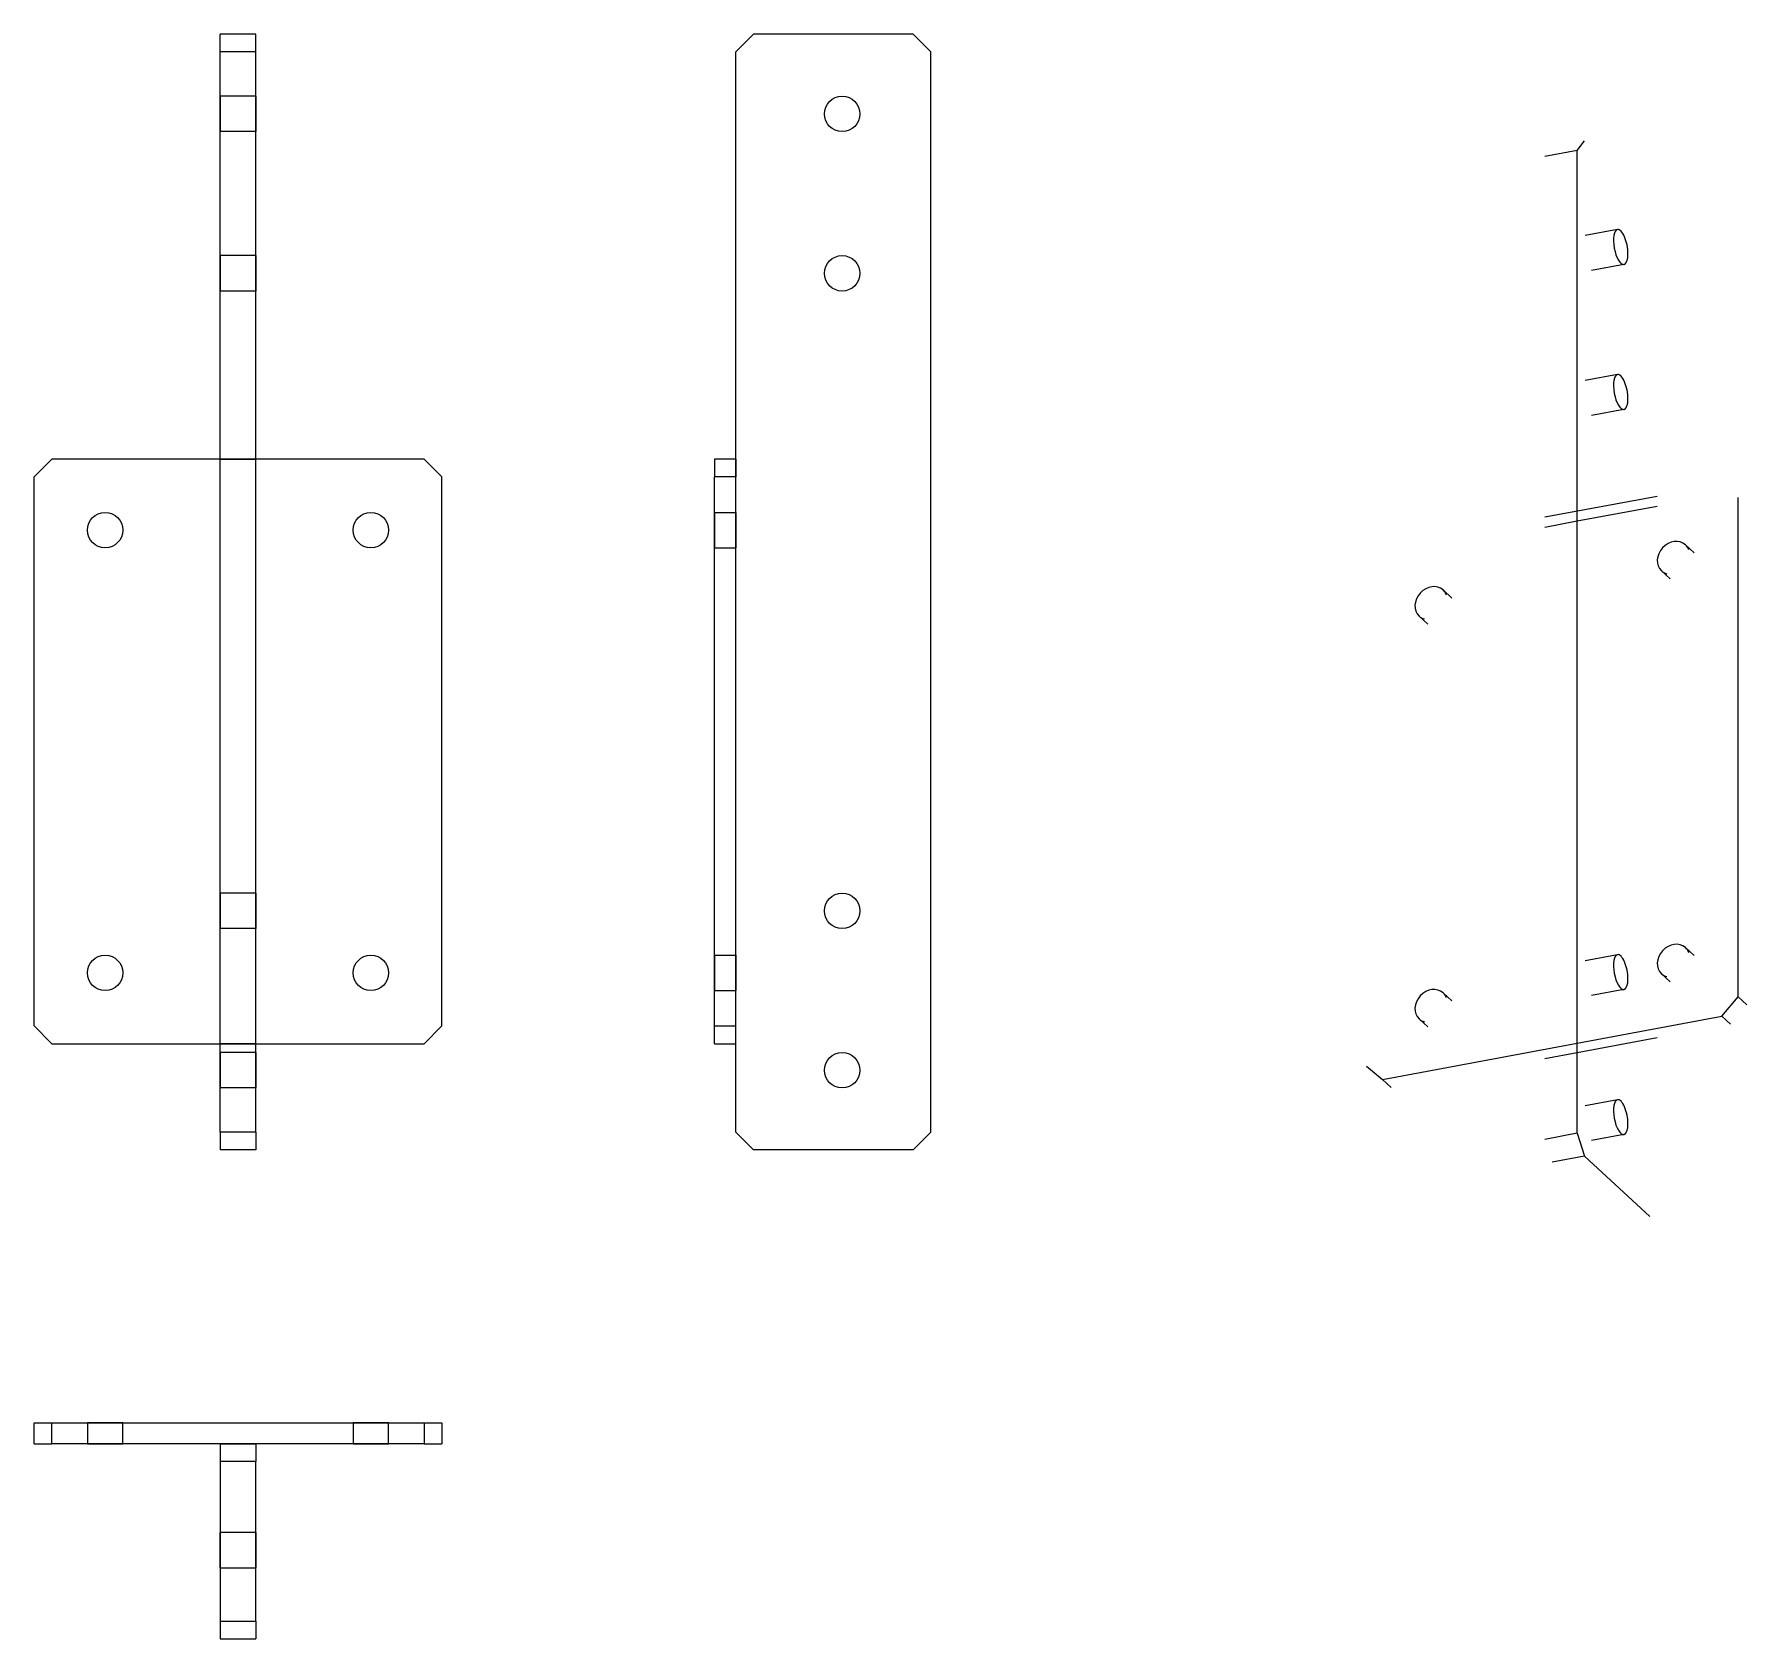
# Model space of a CAD drawing. Extents: x 0 to 242, y 0 to 227.
import ezdxf

# ---------------------------------------------------------------- set-up
doc = ezdxf.new("R2010")
doc.units = 0
doc.layers.get('0').update_dxf_attribs({"linetype": 'CONTINUOUS'})

msp = doc.modelspace()

# ---------------------------------------------------------------- linework, layer by layer
at = {"color": 253}
for p, q in [((26.326, 224.076), (26.326, 226.576)), ((31.3256, 226.576), (26.326, 226.576)), ((31.3256, 224.076), (31.3256, 226.576)), ((99.0755, 224.076), (101.577, 226.576)), ((124.076, 226.576), (101.577, 226.576)), ((126.576, 224.076), (124.076, 226.576)), ((26.326, 166.576), (26.326, 224.076)), ((31.3256, 224.076), (26.326, 224.076)), ((31.3256, 166.576), (31.3256, 224.076)), ((99.0755, 166.576), (99.0755, 224.076)), ((126.576, 71.5754), (126.576, 224.076)), ((26.326, 215.327), (26.326, 217.825)), ((26.326, 217.825), (26.326, 212.827)), ((31.3256, 217.825), (26.326, 217.825)), ((31.3256, 215.327), (31.3256, 217.825)), ((31.3256, 217.825), (31.3256, 212.827)), ((26.326, 212.827), (26.326, 215.327)), ((31.3256, 212.827), (31.3256, 215.327)), ((31.3256, 212.827), (26.326, 212.827)), ((217.777, 210.184), (218.803, 211.514)), ((217.777, 210.184), (213.217, 209.332)), ((217.777, 157.867), (217.777, 210.184)), ((223.474, 199.005), (218.914, 198.155)), ((26.326, 192.825), (26.326, 195.326)), ((26.326, 195.326), (26.326, 190.325)), ((31.3256, 195.326), (26.326, 195.326)), ((31.3256, 192.825), (31.3256, 195.326)), ((31.3256, 195.326), (31.3256, 190.325)), ((224.391, 194.09), (219.832, 193.238)), ((26.326, 190.325), (26.326, 192.825)), ((31.3256, 190.325), (31.3256, 192.825)), ((31.3256, 190.325), (26.326, 190.325)), ((223.474, 178.533), (218.914, 177.683)), ((224.391, 173.619), (219.832, 172.767)), ((0.07579, 164.075), (2.57555, 166.576)), ((55.076, 166.576), (2.57555, 166.576)), ((26.326, 84.0768), (26.326, 166.576)), ((26.326, 166.576), (31.3256, 166.576)), ((31.3256, 84.0768), (31.3256, 166.576)), ((55.076, 166.576), (57.5758, 164.075)), ((96.0755, 166.576), (96.0755, 164.075)), ((99.0755, 166.576), (96.0755, 166.576)), ((99.0755, 84.0768), (99.0755, 166.576)), ((99.0755, 166.576), (99.0755, 164.075)), ((99.0755, 84.0768), (99.0755, 166.576)), ((0.07579, 86.5766), (0.07579, 164.075)), ((57.5758, 86.5766), (57.5758, 164.075)), ((96.0755, 86.5766), (96.0755, 164.075)), ((99.0755, 164.075), (96.0755, 164.075)), ((99.0755, 86.5766), (99.0755, 164.075)), ((229.062, 161.337), (213.217, 158.381)), ((217.777, 157.867), (229.062, 159.972)), ((240.484, 90.6791), (240.484, 161.195)), ((96.0755, 156.575), (96.0755, 159.075)), ((96.0755, 159.075), (96.0755, 154.076)), ((96.0755, 156.575), (96.0755, 159.075)), ((96.0755, 159.075), (96.0755, 154.076)), ((96.0755, 159.075), (99.0755, 159.075)), ((96.0755, 159.075), (99.0755, 159.075)), ((99.0755, 156.575), (99.0755, 159.075)), ((99.0755, 159.075), (99.0755, 154.076)), ((99.0755, 156.575), (99.0755, 159.075)), ((99.0755, 159.075), (99.0755, 154.076)), ((213.217, 157.015), (217.777, 157.867)), ((217.777, 82.7994), (217.777, 157.867)), ((96.0755, 154.076), (96.0755, 156.575)), ((96.0755, 154.076), (96.0755, 156.575)), ((99.0755, 154.076), (99.0755, 156.575)), ((99.0755, 154.076), (99.0755, 156.575)), ((96.0755, 154.076), (99.0755, 154.076)), ((96.0755, 154.076), (99.0755, 154.076)), ((233.059, 154.506), (234.29, 153.372)), ((229.671, 150.83), (230.901, 149.695)), ((198.862, 148.123), (200.094, 146.988)), ((195.473, 144.447), (196.704, 143.312)), ((26.326, 102.825), (26.326, 105.325)), ((26.326, 105.325), (26.326, 100.325)), ((31.3256, 105.325), (26.326, 105.325)), ((31.3256, 102.825), (31.3256, 105.325)), ((31.3256, 105.325), (31.3256, 100.325)), ((26.326, 100.325), (26.326, 102.825)), ((31.3256, 100.325), (31.3256, 102.825)), ((31.3256, 100.325), (26.326, 100.325)), ((233.059, 97.6383), (234.29, 96.5041)), ((96.0755, 94.076), (96.0755, 96.5757)), ((96.0755, 96.5757), (96.0755, 91.5748)), ((96.0755, 94.076), (96.0755, 96.5757)), ((96.0755, 96.5757), (96.0755, 91.5748)), ((96.0755, 96.5757), (99.0755, 96.5757)), ((96.0755, 96.5757), (99.0755, 96.5757)), ((99.0755, 94.076), (99.0755, 96.5757)), ((99.0755, 96.5757), (99.0755, 91.5748)), ((99.0755, 94.076), (99.0755, 96.5757)), ((99.0755, 96.5757), (99.0755, 91.5748)), ((223.474, 96.6445), (218.914, 95.7929)), ((96.0755, 91.5748), (96.0755, 94.076)), ((96.0755, 91.5748), (96.0755, 94.076)), ((99.0755, 91.5748), (99.0755, 94.076)), ((99.0755, 91.5748), (99.0755, 94.076)), ((229.671, 93.9617), (230.901, 92.8275)), ((96.0755, 91.5748), (99.0755, 91.5748)), ((96.0755, 91.5748), (99.0755, 91.5748)), ((198.862, 91.2537), (200.094, 90.1196)), ((224.391, 91.7279), (219.832, 90.8763)), ((238.204, 87.9782), (240.484, 90.6791)), ((240.484, 90.6791), (241.715, 89.5449)), ((190.328, 79.0402), (238.204, 87.9782)), ((195.473, 87.5785), (196.704, 86.4443)), ((238.204, 87.9782), (239.436, 86.844)), ((0.07579, 86.5766), (2.57555, 84.0768)), ((55.076, 84.0768), (57.5758, 86.5766)), ((96.0755, 84.0768), (96.0755, 86.5766)), ((96.0755, 86.5766), (99.0755, 86.5766)), ((99.0755, 84.0768), (99.0755, 86.5766)), ((229.062, 84.9066), (217.777, 82.7994)), ((2.57555, 84.0768), (55.076, 84.0768)), ((31.3256, 84.0768), (26.326, 84.0768)), ((26.326, 71.5754), (26.326, 84.0768)), ((26.326, 80.3271), (26.326, 82.8269)), ((26.326, 82.8269), (26.326, 77.826)), ((31.3256, 82.8269), (26.326, 82.8269)), ((31.3256, 71.5754), (31.3256, 84.0768)), ((31.3256, 80.3271), (31.3256, 82.8269)), ((31.3256, 82.8269), (31.3256, 77.826)), ((96.0755, 84.0768), (99.0755, 84.0768)), ((99.0755, 71.5754), (99.0755, 84.0768)), ((217.777, 82.7994), (213.217, 81.9492)), ((217.777, 71.4266), (217.777, 82.7994)), ((26.326, 77.826), (26.326, 80.3271)), ((31.3256, 77.826), (31.3256, 80.3271)), ((188.049, 80.8895), (190.328, 79.0402)), ((31.3256, 77.826), (26.326, 77.826)), ((191.56, 77.906), (190.328, 79.0402)), ((223.474, 76.1711), (218.914, 75.3195)), ((26.326, 71.5754), (26.326, 69.0757)), ((31.3256, 71.5754), (26.326, 71.5754)), ((31.3256, 71.5754), (31.3256, 69.0757)), ((99.0755, 71.5754), (101.577, 69.0757)), ((124.076, 69.0757), (126.576, 71.5754)), ((217.777, 71.4266), (213.217, 70.575)), ((217.777, 71.4266), (218.803, 68.2061)), ((224.391, 71.2569), (219.832, 70.4053)), ((31.3256, 69.0757), (26.326, 69.0757)), ((124.076, 69.0757), (101.577, 69.0757)), ((218.803, 68.2061), (214.244, 67.3544)), ((228.036, 59.6939), (218.803, 68.2061)), ((0.07579, 27.5759), (0.07579, 30.5759)), ((0.07579, 30.5759), (2.57555, 30.5759)), ((2.57555, 27.5759), (2.57555, 30.5759)), ((2.57555, 30.5759), (55.076, 30.5759)), ((12.576, 30.5759), (7.57647, 30.5759)), ((7.57647, 30.5759), (12.576, 30.5759)), ((12.576, 30.5759), (7.57647, 30.5759)), ((7.57647, 30.5759), (12.576, 30.5759)), ((7.57647, 30.5759), (7.57647, 27.5759)), ((7.57647, 30.5759), (7.57647, 27.5759)), ((12.576, 27.5759), (12.576, 30.5759)), ((12.576, 27.5759), (12.576, 30.5759)), ((50.0765, 30.5759), (45.0755, 30.5759)), ((45.0755, 30.5759), (50.0765, 30.5759)), ((50.0765, 30.5759), (45.0755, 30.5759)), ((45.0755, 30.5759), (50.0765, 30.5759)), ((45.0755, 30.5759), (45.0755, 27.5759)), ((45.0755, 30.5759), (45.0755, 27.5759)), ((50.0765, 27.5759), (50.0765, 30.5759)), ((50.0765, 27.5759), (50.0765, 30.5759)), ((55.076, 30.5759), (57.5758, 30.5759)), ((55.076, 30.5759), (55.076, 27.5759)), ((57.5758, 30.5759), (57.5758, 27.5759)), ((0.07579, 27.5759), (2.57555, 27.5759)), ((26.326, 27.5759), (2.57555, 27.5759)), ((12.576, 27.5759), (7.57647, 27.5759)), ((7.57647, 27.5759), (12.576, 27.5759)), ((12.576, 27.5759), (7.57647, 27.5759)), ((7.57647, 27.5759), (12.576, 27.5759)), ((31.3256, 27.5759), (26.326, 27.5759)), ((26.326, 27.5759), (26.326, 25.0762)), ((26.326, 27.5759), (31.3256, 27.5759)), ((31.3256, 27.5759), (26.326, 27.5759)), ((55.076, 27.5759), (31.3256, 27.5759)), ((31.3256, 27.5759), (31.3256, 25.0762)), ((50.0765, 27.5759), (45.0755, 27.5759)), ((45.0755, 27.5759), (50.0765, 27.5759)), ((50.0765, 27.5759), (45.0755, 27.5759)), ((45.0755, 27.5759), (50.0765, 27.5759)), ((55.076, 27.5759), (57.5758, 27.5759)), ((26.326, 25.0762), (26.326, 2.57555)), ((31.3256, 25.0762), (26.326, 25.0762)), ((31.3256, 2.57555), (31.3256, 25.0762)), ((26.326, 10.0748), (26.326, 15.0771)), ((26.326, 15.0771), (26.326, 10.0748)), ((26.326, 10.0748), (26.326, 15.0771)), ((26.326, 15.0771), (26.326, 10.0748)), ((26.326, 10.0748), (26.326, 15.0771)), ((26.326, 15.0771), (26.326, 10.0748)), ((26.326, 10.0748), (26.326, 15.0771)), ((26.326, 15.0771), (26.326, 10.0748)), ((31.3256, 15.0771), (26.326, 15.0771)), ((31.3256, 15.0771), (26.326, 15.0771)), ((31.3256, 15.0771), (26.326, 15.0771)), ((31.3256, 15.0771), (26.326, 15.0771)), ((31.3256, 10.0748), (31.3256, 15.0771)), ((31.3256, 15.0771), (31.3256, 10.0748)), ((31.3256, 10.0748), (31.3256, 15.0771)), ((31.3256, 15.0771), (31.3256, 10.0748)), ((31.3256, 10.0748), (31.3256, 15.0771)), ((31.3256, 15.0771), (31.3256, 10.0748)), ((31.3256, 10.0748), (31.3256, 15.0771)), ((31.3256, 15.0771), (31.3256, 10.0748)), ((26.326, 10.0748), (31.3256, 10.0748)), ((26.326, 10.0748), (31.3256, 10.0748)), ((26.326, 10.0748), (31.3256, 10.0748)), ((26.326, 10.0748), (31.3256, 10.0748)), ((26.326, 2.57555), (26.326, 0.07579)), ((26.326, 2.57555), (31.3256, 2.57555)), ((31.3256, 2.57555), (31.3256, 0.07579)), ((26.326, 0.07579), (31.3256, 0.07579))]:
    msp.add_line(p, q, dxfattribs=at)
for points in [[(111.576, 215.327), (111.576, 216.708), (112.696, 217.825), (114.075, 217.825)], [(114.075, 217.825), (115.456, 217.825), (116.576, 216.708), (116.576, 215.327)], [(114.075, 212.827), (112.696, 212.827), (111.576, 213.945), (111.576, 215.327)], [(116.576, 215.327), (116.576, 213.945), (115.456, 212.827), (114.075, 212.827)], [(223.474, 199.005), (222.966, 198.91), (222.761, 197.733), (223.015, 196.377)], [(224.471, 197.984), (224.169, 198.677), (223.792, 199.064), (223.474, 199.005)], [(223.015, 196.377), (223.268, 195.019), (223.884, 193.996), (224.391, 194.09)], [(224.958, 195.602), (224.958, 196.391), (224.774, 197.291), (224.471, 197.984)], [(111.576, 192.825), (111.576, 194.206), (112.696, 195.326), (114.075, 195.326)], [(114.075, 195.326), (115.456, 195.326), (116.576, 194.206), (116.576, 192.825)], [(224.391, 194.09), (224.739, 194.156), (224.958, 194.739), (224.958, 195.602)], [(114.075, 190.325), (112.696, 190.325), (111.576, 191.445), (111.576, 192.825)], [(116.576, 192.825), (116.576, 191.445), (115.456, 190.325), (114.075, 190.325)], [(223.474, 178.533), (222.966, 178.438), (222.761, 177.26), (223.015, 175.904)], [(224.471, 177.512), (224.169, 178.206), (223.792, 178.592), (223.474, 178.533)], [(224.958, 175.129), (224.958, 175.919), (224.774, 176.819), (224.471, 177.512)], [(223.015, 175.904), (223.268, 174.548), (223.884, 173.523), (224.391, 173.619)], [(224.391, 173.619), (224.739, 173.684), (224.958, 174.268), (224.958, 175.129)], [(7.57647, 156.575), (7.57647, 157.956), (8.69541, 159.075), (10.0762, 159.075)], [(10.0762, 159.075), (11.457, 159.075), (12.576, 157.956), (12.576, 156.575)], [(45.0755, 156.575), (45.0755, 157.956), (46.1959, 159.075), (47.5753, 159.075)], [(47.5753, 159.075), (48.956, 159.075), (50.0765, 157.956), (50.0765, 156.575)], [(10.0762, 154.076), (8.69541, 154.076), (7.57647, 155.195), (7.57647, 156.575)], [(12.576, 156.575), (12.576, 155.195), (11.457, 154.076), (10.0762, 154.076)], [(47.5753, 154.076), (46.1959, 154.076), (45.0755, 155.195), (45.0755, 156.575)], [(50.0765, 156.575), (50.0765, 155.195), (48.956, 154.076), (47.5753, 154.076)], [(233.059, 154.506), (232.217, 155.283), (230.776, 155.09), (229.839, 154.076)], [(229.839, 154.076), (228.903, 153.06), (228.828, 151.606), (229.671, 150.83)], [(233.531, 153.782), (233.431, 154.065), (233.271, 154.311), (233.059, 154.506)], [(229.671, 150.83), (229.882, 150.636), (230.141, 150.494), (230.43, 150.418)], [(195.643, 147.691), (194.707, 146.675), (194.63, 145.223), (195.473, 144.447)], [(198.862, 148.123), (198.02, 148.9), (196.578, 148.705), (195.643, 147.691)], [(199.333, 147.399), (199.234, 147.682), (199.074, 147.927), (198.862, 148.123)], [(195.473, 144.447), (195.685, 144.252), (195.943, 144.11), (196.233, 144.035)], [(111.576, 102.825), (111.576, 104.206), (112.696, 105.325), (114.075, 105.325)], [(114.075, 105.325), (115.456, 105.325), (116.576, 104.206), (116.576, 102.825)], [(114.075, 100.325), (112.696, 100.325), (111.576, 101.444), (111.576, 102.825)], [(116.576, 102.825), (116.576, 101.444), (115.456, 100.325), (114.075, 100.325)], [(224.471, 95.6236), (224.169, 96.3179), (223.792, 96.7038), (223.474, 96.6445)], [(229.839, 97.2069), (228.903, 96.1912), (228.828, 94.7388), (229.671, 93.9617)], [(233.059, 97.6383), (232.217, 98.4155), (230.776, 98.2211), (229.839, 97.2069)], [(233.531, 96.9148), (233.431, 97.1959), (233.271, 97.4425), (233.059, 97.6383)], [(7.57647, 94.076), (7.57647, 95.4567), (8.69541, 96.5757), (10.0762, 96.5757)], [(10.0762, 96.5757), (11.457, 96.5757), (12.576, 95.4567), (12.576, 94.076)], [(45.0755, 94.076), (45.0755, 95.4567), (46.1959, 96.5757), (47.5753, 96.5757)], [(47.5753, 96.5757), (48.956, 96.5757), (50.0765, 95.4567), (50.0765, 94.076)], [(223.474, 96.6445), (222.966, 96.5482), (222.761, 95.3714), (223.015, 94.0153)], [(224.958, 93.2395), (224.958, 94.029), (224.774, 94.9304), (224.471, 95.6236)], [(10.0762, 91.5748), (8.69541, 91.5748), (7.57647, 92.6952), (7.57647, 94.076)], [(12.576, 94.076), (12.576, 92.6952), (11.457, 91.5748), (10.0762, 91.5748)], [(47.5753, 91.5748), (46.1959, 91.5748), (45.0755, 92.6952), (45.0755, 94.076)], [(50.0765, 94.076), (50.0765, 92.6952), (48.956, 91.5748), (47.5753, 91.5748)], [(198.862, 91.2537), (198.02, 92.0309), (196.578, 91.8379), (195.643, 90.8237)], [(223.015, 94.0153), (223.268, 92.6578), (223.884, 91.634), (224.391, 91.7279)], [(224.391, 91.7279), (224.739, 91.7938), (224.958, 92.3794), (224.958, 93.2395)], [(229.671, 93.9617), (229.882, 93.7673), (230.141, 93.6279), (230.43, 93.551)], [(195.643, 90.8237), (194.707, 89.8081), (194.63, 88.3557), (195.473, 87.5785)], [(199.333, 90.5316), (199.234, 90.8128), (199.074, 91.0594), (198.862, 91.2537)], [(195.473, 87.5785), (195.685, 87.3841), (195.943, 87.2423), (196.233, 87.1664)], [(111.576, 80.3271), (111.576, 81.7079), (112.696, 82.8269), (114.075, 82.8269)], [(114.075, 82.8269), (115.456, 82.8269), (116.576, 81.7079), (116.576, 80.3271)], [(114.075, 77.826), (112.696, 77.826), (111.576, 78.9464), (111.576, 80.3271)], [(116.576, 80.3271), (116.576, 78.9464), (115.456, 77.826), (114.075, 77.826)], [(223.474, 76.1711), (222.966, 76.0772), (222.761, 74.9004), (223.015, 73.5418)], [(224.471, 75.1526), (224.169, 75.8458), (223.792, 76.2303), (223.474, 76.1711)], [(224.958, 72.7675), (224.958, 73.5556), (224.774, 74.4569), (224.471, 75.1526)], [(223.015, 73.5418), (223.268, 72.1857), (223.884, 71.1606), (224.391, 71.2569)], [(224.391, 71.2569), (224.739, 71.3204), (224.958, 71.9074), (224.958, 72.7675)]]:
    msp.add_open_spline(points, degree=3, dxfattribs=at)

doc.saveas('drawing.dxf')
